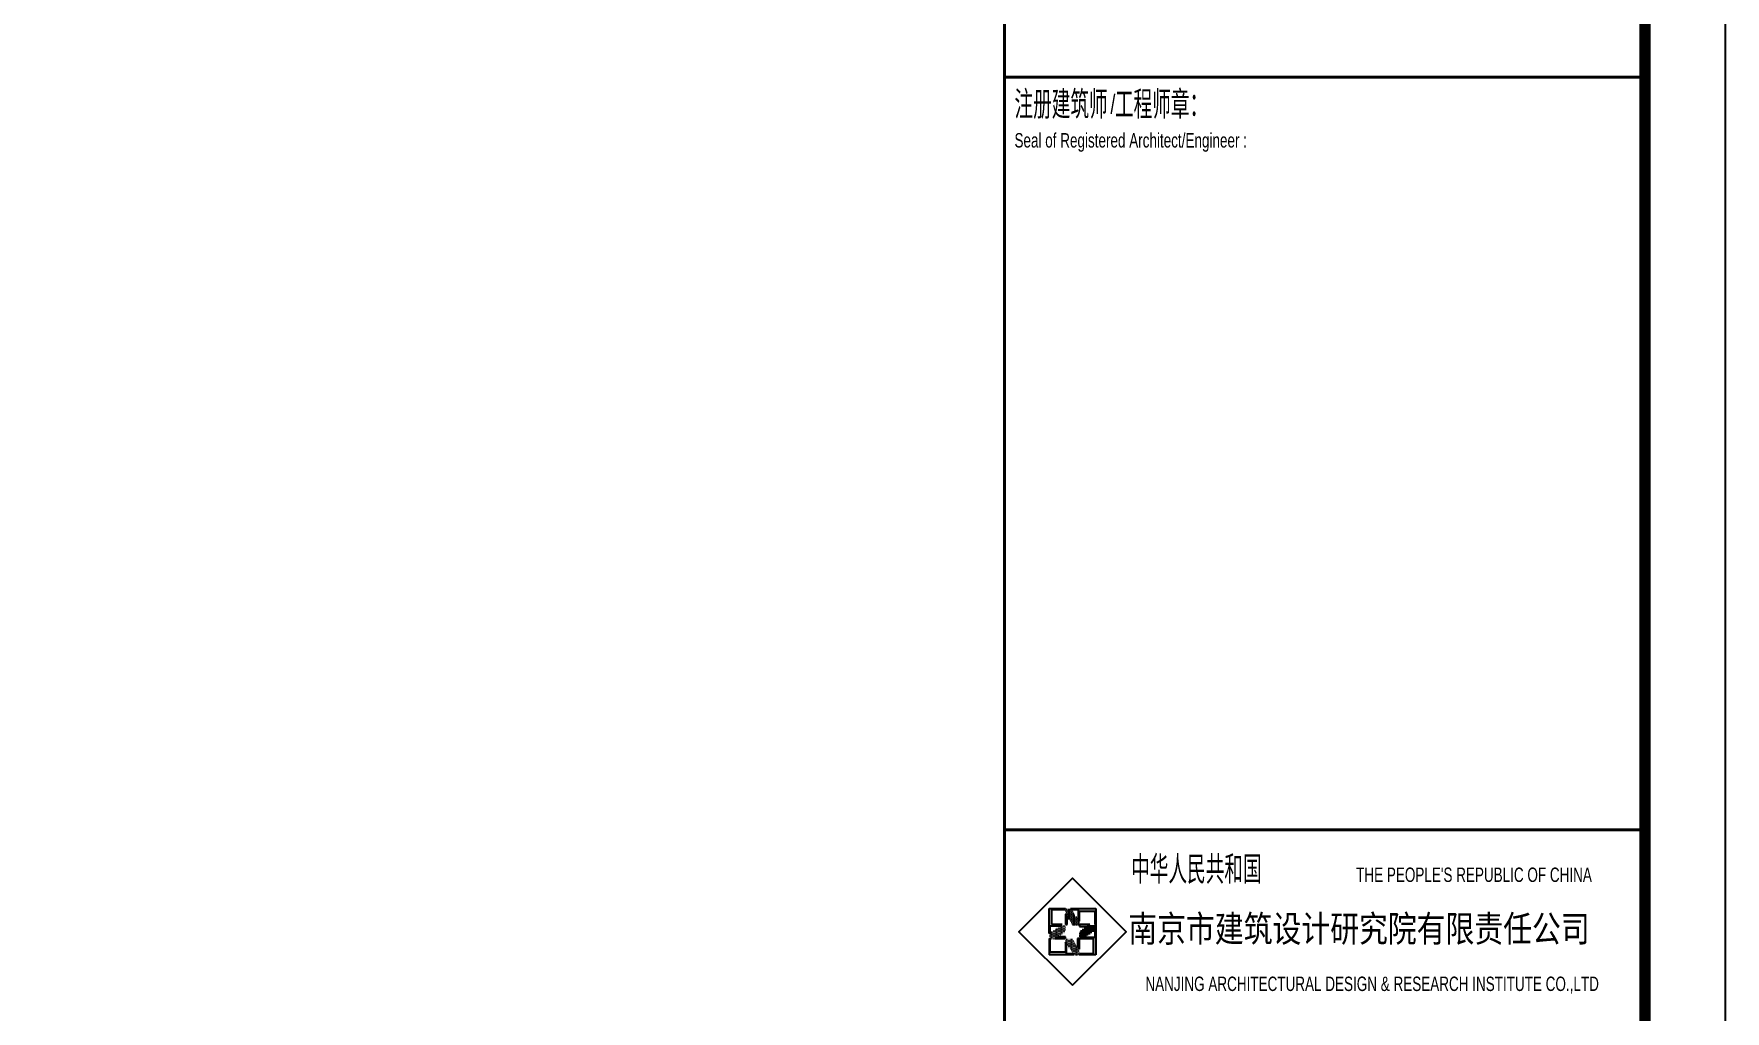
# Model space of a CAD drawing. Header units: millimetres. Extents: x 1337745 to 1642153, y -192803 to 266425.
# Drawn here: x 1589300 to 1642109, y 122094 to 152609 of the extents above; entities that cross this region are included whole.
import ezdxf
from ezdxf.enums import TextEntityAlignment as Align

# ---------------------------------------------------------------- set-up
doc = ezdxf.new("R2010")
doc.units = ezdxf.units.MM
doc.header["$LTSCALE"] = 1000
doc.header["$MEASUREMENT"] = 0
for name, color, linetype in [('LABEL_FIXBOX_PM', 7, 'Continuous'), ('LABEL_FIXTXT_PM', 3, 'Continuous'), ('LABEL_TXT_PM', 1, 'Continuous')]:
    doc.layers.add(name, color=color, linetype=linetype)
doc.styles.add('LABEL_FIXBOX_PM', font='SIMHEI.TTF', dxfattribs={"width": 0.8})
doc.styles.add('LABEL_FIXTXT_PM', font='pm_njadri_r.shx', dxfattribs={"width": 0.7, "bigfont": 'pm_njadri_hztxt.shx'})
pattern_1 = [(0, (-38289.111, -59331.473), (7.8125, 15.625), [0, -15.625])]

# ---------------------------------------------------------------- blocks, each defined once
blk = doc.blocks.new('PMSHEET_A0_20091030')
at = {"layer": 'LABEL_FIXBOX_PM'}
h = blk.add_hatch(color=256, dxfattribs=at)
h.paths.add_polyline_path([(111026, 27635), (111026, 27466), (111039, 27466), (111039, 27669), (110725, 27669), (110734, 27656), (110821, 27656), (110821, 27529), (110835, 27508), (110835, 27635)])
h.paths.add_polyline_path([(110457, 27669), (110457, 27355), (110470, 27364), (110470, 27451), (110597, 27451), (110618, 27466), (110491, 27466), (110491, 27656), (110661, 27656), (110661, 27669)])
h.paths.add_polyline_path([(110661, 27466), (110684, 27466), (110684, 27560), (110661, 27595)])
h.paths.add_polyline_path([(110835, 27466), (110835, 27442), (110930, 27442), (110965, 27466)])
h.paths.add_polyline_path([(110899, 27305), (110877, 27291), (111005, 27291), (111005, 27100), (110835, 27100), (110835, 27087), (111039, 27087), (111039, 27401), (111026, 27392), (111026, 27305)])
h.paths.add_polyline_path([(110812, 27196), (110835, 27161), (110835, 27291), (110812, 27291)])
h.paths.add_polyline_path([(110470, 27121), (110470, 27291), (110457, 27291), (110457, 27087), (110771, 27087), (110762, 27100), (110675, 27100), (110675, 27228), (110661, 27249), (110661, 27121)])
h.paths.add_polyline_path([(110661, 27291), (110661, 27315), (110566, 27315), (110531, 27291)])
h = blk.add_hatch(dxfattribs=at)
h.set_pattern_fill('DOTS', color=256, scale=250, style=0)
h.set_pattern_definition(pattern_1)
h.paths.add_polyline_path([(110661, 27379), (110661, 27466), (110618, 27466), (110457, 27355), (110457, 27291), (110531, 27291)])
h = blk.add_hatch(dxfattribs=at)
h.set_pattern_fill('DOTS', color=256, scale=250, style=0)
h.set_pattern_definition(pattern_1)
h.paths.add_polyline_path([(110725, 27669), (110661, 27669), (110661, 27595), (110749, 27466), (110835, 27466), (110835, 27508)])
h = blk.add_hatch(dxfattribs=at)
h.set_pattern_fill('DOTS', color=256, scale=250, style=0)
h.set_pattern_definition(pattern_1)
h.paths.add_polyline_path([(110835, 27377), (110835, 27291), (110877, 27291), (111039, 27401), (111039, 27466), (110965, 27466)])
h = blk.add_hatch(dxfattribs=at)
h.set_pattern_fill('DOTS', color=256, scale=250, style=0)
h.set_pattern_definition(pattern_1)
h.paths.add_polyline_path([(110747, 27291), (110661, 27291), (110661, 27249), (110771, 27087), (110835, 27087), (110835, 27161)])
for p, q in [((110457, 27669), (110661, 27669)), ((110457, 27355), (110457, 27669)), ((110491, 27656), (110661, 27656)), ((110491, 27466), (110491, 27656)), ((110618, 27466), (110491, 27466)), ((110597, 27451), (110618, 27466)), ((110661, 27669), (110661, 27656)), ((110661, 27595), (110661, 27466)), ((110661, 27595), (110684, 27560)), ((110661, 27466), (110684, 27466)), ((110684, 27466), (110684, 27560)), ((110725, 27669), (111039, 27669)), ((110725, 27669), (110734, 27656)), ((110734, 27656), (110821, 27656)), ((110821, 27656), (110821, 27529)), ((110821, 27529), (110835, 27508)), ((110835, 27635), (111026, 27635)), ((110835, 27508), (110835, 27635)), ((110965, 27466), (110835, 27466)), ((110835, 27466), (110835, 27442)), ((110965, 27466), (110930, 27442)), ((111026, 27635), (111026, 27466)), ((111039, 27466), (111026, 27466)), ((111039, 27669), (111039, 27087)), ((110457, 27355), (110470, 27364)), ((110457, 27291), (110457, 27087)), ((110457, 27291), (110470, 27291)), ((110470, 27451), (110597, 27451)), ((110470, 27364), (110470, 27451)), ((110470, 27121), (110470, 27291)), ((110531, 27291), (110566, 27315)), ((110531, 27291), (110661, 27291)), ((110661, 27315), (110566, 27315)), ((110661, 27291), (110661, 27315)), ((110835, 27291), (110812, 27291)), ((110812, 27291), (110812, 27196)), ((110835, 27442), (110930, 27442)), ((110835, 27161), (110835, 27291)), ((110899, 27305), (110877, 27291)), ((110877, 27291), (111005, 27291)), ((111026, 27305), (110899, 27305)), ((111005, 27291), (111005, 27100)), ((111039, 27401), (111026, 27392)), ((111026, 27392), (111026, 27305)), ((110771, 27087), (110457, 27087)), ((110661, 27121), (110470, 27121)), ((110675, 27228), (110661, 27249)), ((110661, 27249), (110661, 27121)), ((110675, 27100), (110675, 27228)), ((110762, 27100), (110675, 27100)), ((110771, 27087), (110762, 27100)), ((110835, 27161), (110812, 27196)), ((111005, 27100), (110835, 27100)), ((110835, 27087), (110835, 27100)), ((111039, 27087), (110835, 27087))]:
    blk.add_line(p, q, dxfattribs=at)
for points in [[(0, 84100), (118900, 84100), (118900, 0), (0, 0)], [(110748, 26709), (111417, 27378), (110748, 28047), (110079, 27378)]]:
    blk.add_lwpolyline(points, close=True, dxfattribs=at)
at = {"layer": 'LABEL_FIXBOX_PM', "const_width": 140}
blk.add_lwpolyline([(117900, 83100), (2500, 83100), (2500, 1000), (117900, 1000)], close=True, dxfattribs=at)
at = {"layer": 'LABEL_FIXBOX_PM', "const_width": 35}
for points in [[(109900, 1000), (109900, 83100)], [(109900, 38050), (117900, 38050)], [(109900, 28650), (117900, 28650)]]:
    blk.add_lwpolyline(points, dxfattribs=at)
at = {"layer": 'LABEL_FIXBOX_PM', "style": 'LABEL_FIXBOX_PM', "width": 0.8}
blk.add_text('南京市建筑设计研究院有限责任公司', height=330, dxfattribs=at).set_placement((111446, 27250))
at = {"layer": 'LABEL_FIXTXT_PM', "style": 'LABEL_FIXTXT_PM', "width": 0.7}
for s, height, p in [('注册建筑师 工程师章：', 350, (110024, 37530)), ('Seal of Registered Architect/Engineer :', 180, (110024, 37171)), ('中华人民共和国', 350, (111481, 27976)), ("THE PEOPLE'S REPUBLIC OF CHINA", 180, (114291, 27999))]:
    blk.add_text(s, height=height, dxfattribs=at).set_placement(p)
blk.add_text('/', height=240, dxfattribs=at).set_placement((111222, 37712), align=Align.MIDDLE_LEFT)
blk.add_text('NANJING ARCHITECTURAL DESIGN & RESEARCH INSTITUTE CO.,LTD', height=180, dxfattribs=at).set_placement((114491, 26637), align=Align.CENTER)

msp = doc.modelspace()

# ---------------------------------------------------------------- block references
at = {"layer": 'LABEL_TXT_PM', "xscale": 2.499999999832086, "yscale": 2.499999999832086, "zscale": 2.499999999832086}
msp.add_blockref('PMSHEET_A0_20091030', (1344859.1, 56131.3, 0), dxfattribs=at)

doc.saveas('drawing.dxf')
